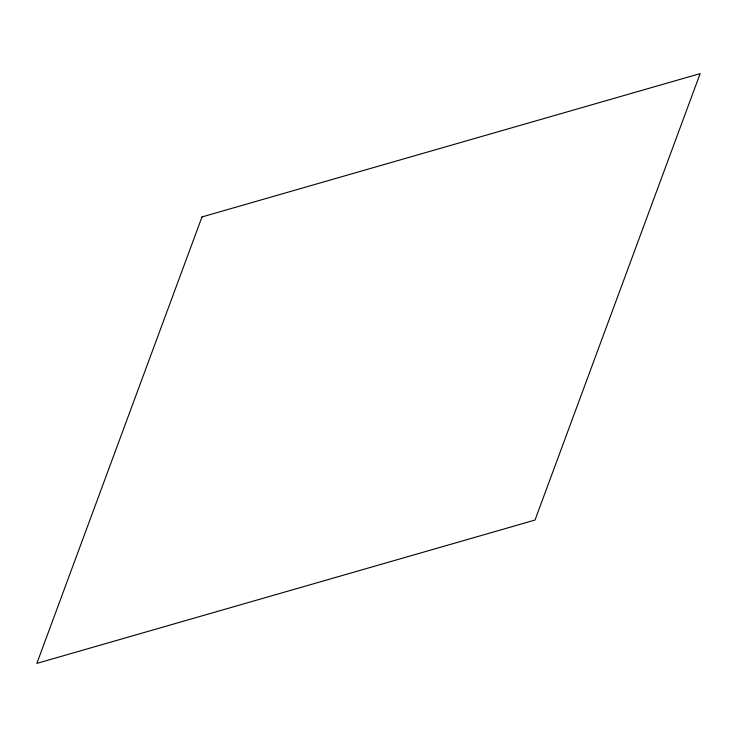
<?xml version="1.0" encoding="UTF-8"?>
<svg xmlns="http://www.w3.org/2000/svg" width="737" height="737" viewBox="0 0 737 737"><rect width="100%" height="100%" fill="white"/><g stroke="black" fill="none" stroke-linecap="round" stroke-linejoin="round"><path stroke-width="1.11" d="M201.993 216.945L36.85 663.392L535.007 520.055L700.15 73.608L201.993 216.945"/></g></svg>
